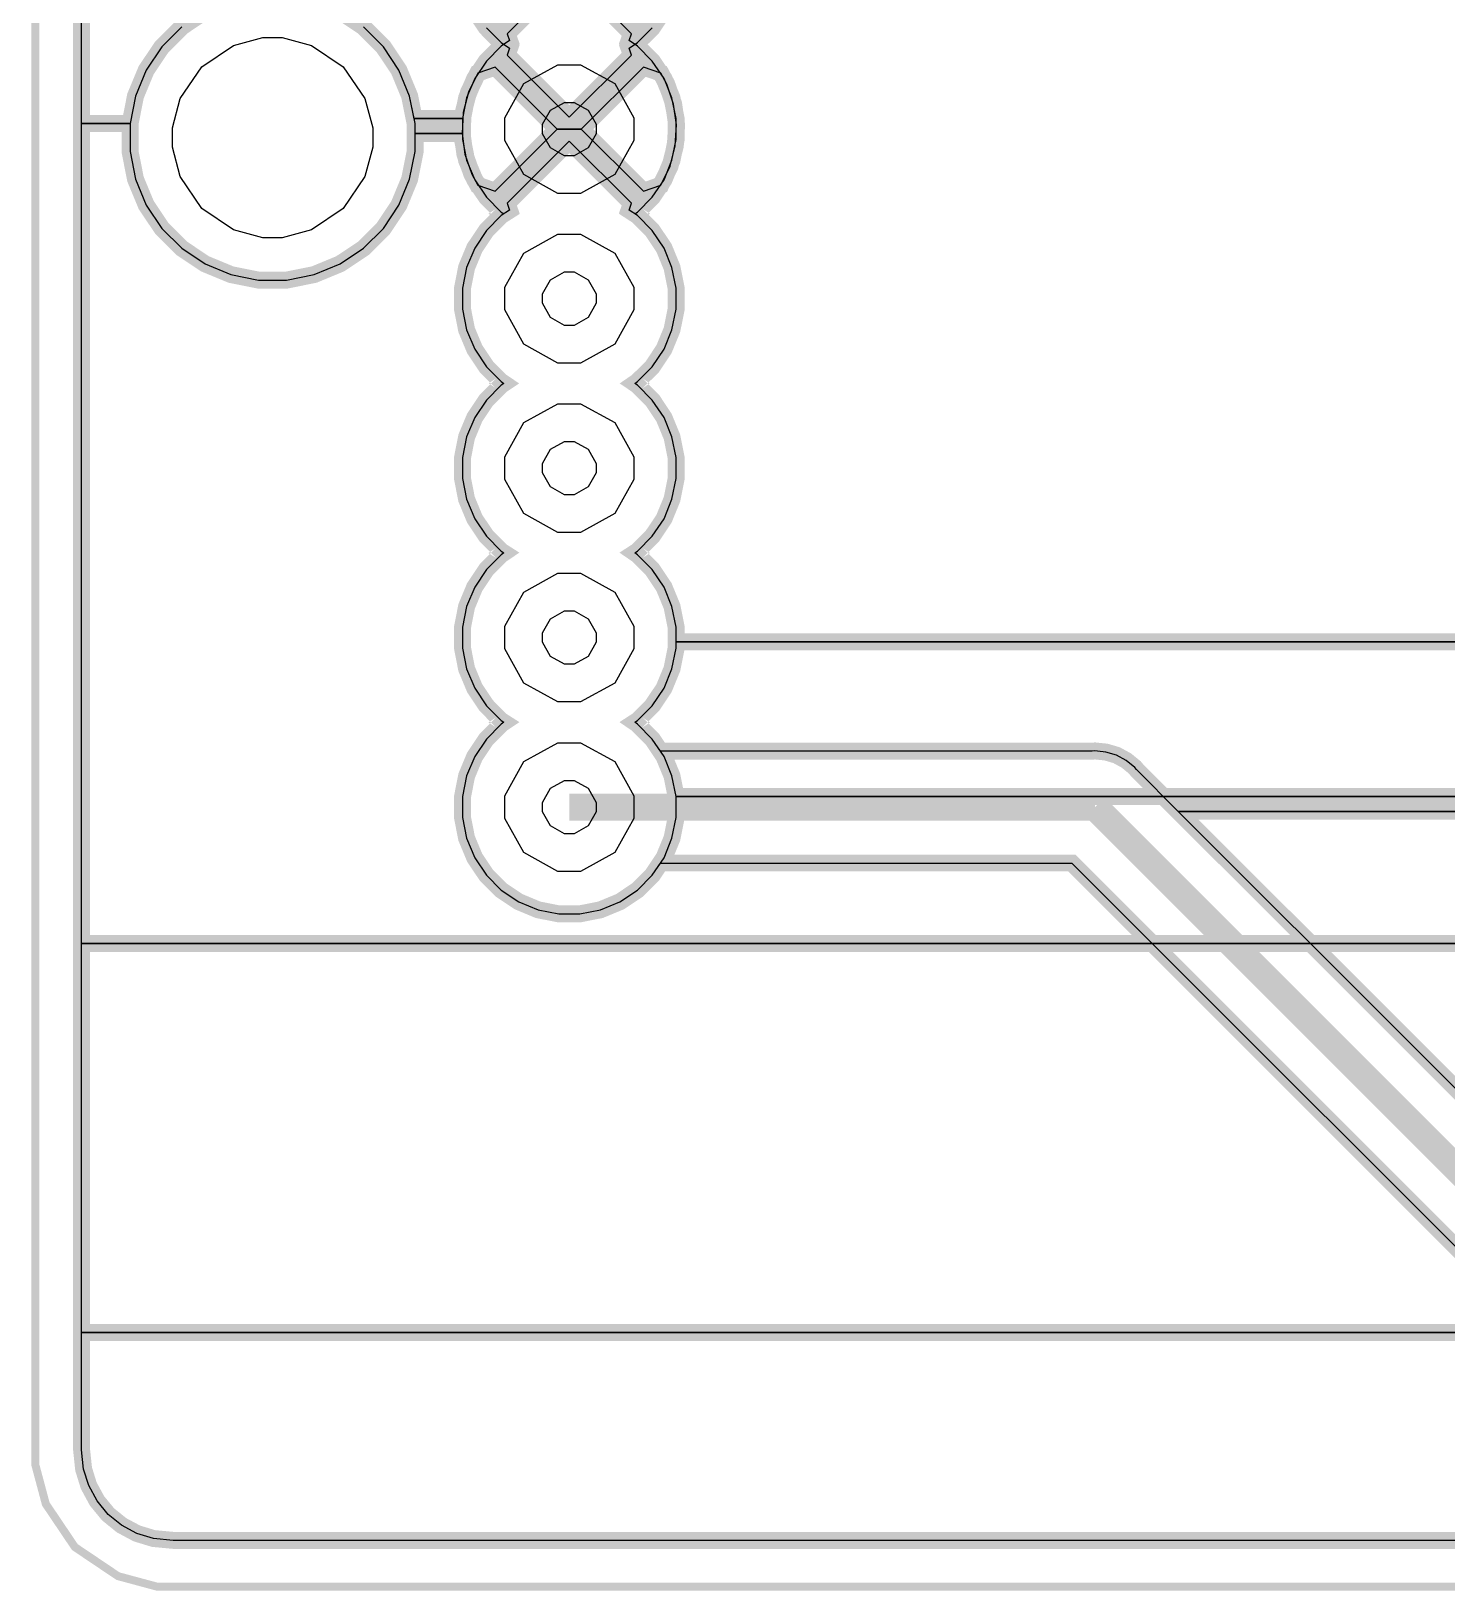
# Model space of a CAD drawing. Extents: x 0.4 to 7.9, y 0.4 to 11.3.
# Drawn here: x 3.268 to 4.103, y 5.607 to 6.527 of the extents above; entities that cross this region are included whole.
import ezdxf

# ---------------------------------------------------------------- set-up
doc = ezdxf.new("R2010")
doc.units = 0
doc.layers.get('0').update_dxf_attribs({"linetype": 'CONTINUOUS'})

msp = doc.modelspace()

# ---------------------------------------------------------------- linework, layer by layer
at = {"color": 0}
for points, const_width in [([(3.27001, 5.68946), (3.27001, 7.47944)], 0.004724), ([(3.37017, 6.53896), (3.35644, 6.52974), (3.34472, 6.51801), (3.3355, 6.50429), (3.32915, 6.48899), (3.32596, 6.47271), (3.29736, 6.47271), (3.29736, 7.47808)], 0.01), ([(3.37017, 6.53896), (3.35644, 6.52974), (3.34472, 6.51801), (3.3355, 6.50429), (3.32915, 6.48899), (3.32596, 6.47271), (3.29736, 6.47271), (3.29736, 6.56694)], 0.01), ([(3.53103, 6.5364), (3.54129, 6.53276), (3.5779, 6.56944)], 0.01), ([(3.59207, 6.56944), (3.62875, 6.53276), (3.639, 6.5364)], 0.01), ([(4.42176, 6.16694), (3.648, 6.16694), (3.648, 6.17562), (3.64556, 6.18782), (3.64085, 6.19928), (3.63396, 6.20958), (3.62517, 6.21837), (3.62358, 6.21946), (3.62517, 6.22049), (3.63396, 6.22928), (3.64085, 6.23958), (3.64556, 6.25108), (3.648, 6.26324), (3.648, 6.27567), (3.64556, 6.28782), (3.64085, 6.29926), (3.63396, 6.30963), (3.62517, 6.31836), (3.62358, 6.31944), (3.62517, 6.32053), (3.63396, 6.32926), (3.64085, 6.33963), (3.64556, 6.35107), (3.648, 6.36322), (3.648, 6.37565), (3.64556, 6.38781), (3.64085, 6.39931), (3.63396, 6.40961), (3.62517, 6.4184), (3.62358, 6.41943), (3.62517, 6.42051), (3.63396, 6.42931), (3.64085, 6.43961), (3.64556, 6.45107), (3.648, 6.46326), (3.648, 6.47564), (3.64556, 6.48785), (3.64085, 6.49929), (3.63396, 6.5096), (3.62517, 6.51839), (3.62022, 6.52171), (3.62164, 6.52572), (3.58501, 6.56239), (3.54833, 6.52572), (3.54975, 6.52171), (3.54482, 6.51839), (3.53608, 6.5096), (3.52919, 6.49929), (3.52442, 6.48785), (3.52203, 6.47564), (3.49349, 6.47564), (3.49083, 6.48899), (3.48449, 6.50429), (3.47532, 6.51801), (3.4636, 6.52974), (3.44982, 6.53896)], 0.01), ([(4.87896, 5.63683), (3.35135, 5.63683), (3.33979, 5.63792), (3.32997, 5.6409), (3.32096, 5.64572), (3.31299, 5.65218), (3.30647, 5.6601), (3.3016, 5.66911), (3.29856, 5.67888), (3.29736, 5.69032), (3.29736, 6.47271), (3.32596, 6.47271), (3.32596, 6.45617), (3.32915, 6.43994), (3.3355, 6.42464), (3.34472, 6.41086), (3.35644, 6.39914), (3.37017, 6.38997), (3.38547, 6.38363), (3.40175, 6.38037), (3.41829, 6.38037), (3.43451, 6.38363), (3.44982, 6.38997), (3.4636, 6.39914), (3.47532, 6.41086), (3.48449, 6.42464), (3.49083, 6.43994), (3.49408, 6.45617), (3.49408, 6.4669), (3.52175, 6.4669), (3.52344, 6.45464), (3.5275, 6.44293), (3.53103, 6.43642), (3.54129, 6.43278), (3.5779, 6.46946), (3.59207, 6.46946), (3.62875, 6.43278), (3.639, 6.43642), (3.64442, 6.4476), (3.64751, 6.45958), (3.64828, 6.47194), (3.64654, 6.48426), (3.64247, 6.49599), (3.639, 6.5025), (3.62875, 6.50608), (3.59207, 6.46946), (3.5779, 6.46946), (3.54129, 6.50608), (3.53103, 6.5025), (3.52561, 6.49132), (3.52246, 6.47933), (3.52175, 6.4669), (3.49408, 6.4669), (3.49408, 6.47271), (3.49083, 6.48899), (3.48449, 6.50429), (3.47532, 6.51801), (3.4636, 6.52974), (3.44982, 6.53896)], 0.01), ([(3.52919, 6.53961), (3.53608, 6.52929), (3.54482, 6.52051), (3.54975, 6.51719), (3.54833, 6.51318), (3.58501, 6.47651), (3.62164, 6.51318), (3.62022, 6.51719), (3.62517, 6.52051), (3.63396, 6.52929), (3.64085, 6.53961)], 0.01), ([(4.59462, 5.98899), (3.29736, 5.98899), (3.29736, 6.47271), (3.32596, 6.47271), (3.32596, 6.45617), (3.32915, 6.43994), (3.3355, 6.42464), (3.34472, 6.41086), (3.35644, 6.39914), (3.37017, 6.38997), (3.38547, 6.38363), (3.40175, 6.38037), (3.41829, 6.38037), (3.43451, 6.38363), (3.44982, 6.38997), (3.4636, 6.39914), (3.47532, 6.41086), (3.48449, 6.42464), (3.49083, 6.43994), (3.49408, 6.45617), (3.49408, 6.47271), (3.49349, 6.47564), (3.52203, 6.47564), (3.52203, 6.46326), (3.52442, 6.45107), (3.52919, 6.43961), (3.53608, 6.42931), (3.54482, 6.42051), (3.54644, 6.41943), (3.54482, 6.4184), (3.53608, 6.40961), (3.52919, 6.39931), (3.52442, 6.38781), (3.52203, 6.37565), (3.52203, 6.36322), (3.52442, 6.35107), (3.52919, 6.33963), (3.53608, 6.32926), (3.54482, 6.32053), (3.54644, 6.31944), (3.54482, 6.31836), (3.53608, 6.30963), (3.52919, 6.29926), (3.52442, 6.28782), (3.52203, 6.27567), (3.52203, 6.26324), (3.52442, 6.25108), (3.52919, 6.23958), (3.53608, 6.22928), (3.54482, 6.22049), (3.54644, 6.21946), (3.54482, 6.21837), (3.53608, 6.20958), (3.52919, 6.19928), (3.52442, 6.18782), (3.52203, 6.17562), (3.52203, 6.16325), (3.52442, 6.15104), (3.52919, 6.1396), (3.53608, 6.12929), (3.54482, 6.1205), (3.54644, 6.11947), (3.54482, 6.11838), (3.53608, 6.1096), (3.52919, 6.09928), (3.52442, 6.08783), (3.52203, 6.07563), (3.52203, 6.06326), (3.52442, 6.05106), (3.52919, 6.03961), (3.53608, 6.02929), (3.54482, 6.02051), (3.55518, 6.01361), (3.56662, 6.00885), (3.57878, 6.00646), (3.59119, 6.00646), (3.60335, 6.00885), (3.61486, 6.01361), (3.62517, 6.02051), (3.63396, 6.02929), (3.64085, 6.03961), (3.64556, 6.05106), (3.648, 6.06326), (3.648, 6.07563), (4.42199, 6.07563)], 0.01), ([(4.42176, 6.06694), (3.94417, 6.06694), (3.91949, 6.09164), (3.91846, 6.09289), (3.91342, 6.097), (3.90771, 6.1001), (3.90147, 6.10194), (3.8966, 6.10243), (3.89501, 6.1026), (3.89339, 6.10243), (3.63872, 6.10243), (3.63396, 6.1096), (3.62517, 6.11838), (3.62358, 6.11947), (3.62517, 6.1205), (3.63396, 6.12929), (3.64085, 6.1396), (3.64556, 6.15104), (3.648, 6.16325), (3.648, 6.17562), (3.64556, 6.18782), (3.64085, 6.19928), (3.63396, 6.20958), (3.62517, 6.21837), (3.62358, 6.21946), (3.62517, 6.22049), (3.63396, 6.22928), (3.64085, 6.23958), (3.64556, 6.25108), (3.648, 6.26324), (3.648, 6.27567), (3.64556, 6.28782), (3.64085, 6.29926), (3.63396, 6.30963), (3.62517, 6.31836), (3.62358, 6.31944), (3.62517, 6.32053), (3.63396, 6.32926), (3.64085, 6.33963), (3.64556, 6.35107), (3.648, 6.36322), (3.648, 6.37565), (3.64556, 6.38781), (3.64085, 6.39931), (3.63396, 6.40961), (3.62517, 6.4184), (3.62022, 6.42165), (3.62164, 6.42572), (3.58501, 6.46235), (3.54833, 6.42572), (3.54975, 6.42165), (3.54482, 6.4184), (3.53608, 6.40961), (3.52919, 6.39931), (3.52442, 6.38781), (3.52203, 6.37565), (3.52203, 6.36322), (3.52442, 6.35107), (3.52919, 6.33963), (3.53608, 6.32926), (3.54482, 6.32053), (3.54644, 6.31944), (3.54482, 6.31836), (3.53608, 6.30963), (3.52919, 6.29926), (3.52442, 6.28782), (3.52203, 6.27567), (3.52203, 6.26324), (3.52442, 6.25108), (3.52919, 6.23958), (3.53608, 6.22928), (3.54482, 6.22049), (3.54644, 6.21946), (3.54482, 6.21837), (3.53608, 6.20958), (3.52919, 6.19928), (3.52442, 6.18782), (3.52203, 6.17562), (3.52203, 6.16325), (3.52442, 6.15104), (3.52919, 6.1396), (3.53608, 6.12929), (3.54482, 6.1205), (3.54644, 6.11947), (3.54482, 6.11838), (3.53608, 6.1096), (3.52919, 6.09928), (3.52442, 6.08783), (3.52203, 6.07563), (3.52203, 6.06326), (3.52442, 6.05106), (3.52919, 6.03961), (3.53608, 6.02929), (3.54482, 6.02051), (3.55518, 6.01361), (3.56662, 6.00885), (3.57878, 6.00646), (3.59119, 6.00646), (3.60335, 6.00885), (3.61486, 6.01361), (3.62517, 6.02051), (3.63396, 6.02929), (3.63872, 6.03646), (3.88135, 6.03646), (4.1805, 5.73725)], 0.01), ([(4.42199, 6.07563), (3.648, 6.07563), (3.64556, 6.08783), (3.64085, 6.09928), (3.63396, 6.1096), (3.62517, 6.11838), (3.62358, 6.11947), (3.62517, 6.1205), (3.63396, 6.12929), (3.64085, 6.1396), (3.64556, 6.15104), (3.648, 6.16325), (3.648, 6.16694), (4.42176, 6.16694)], 0.01), ([(3.89501, 6.06944), (3.58501, 6.06944)], 0.016), ([(4.20503, 5.75944), (3.89501, 6.06944)], 0.016), ([(4.21869, 5.79243), (3.94417, 6.06694), (4.42176, 6.06694)], 0.01), ([(4.59446, 5.75944), (3.29736, 5.75944), (3.29736, 5.98899), (4.59462, 5.98899)], 0.01), ([(4.87896, 5.63683), (3.35135, 5.63683), (3.33979, 5.63792), (3.32997, 5.6409), (3.32096, 5.64572), (3.31299, 5.65218), (3.30647, 5.6601), (3.3016, 5.66911), (3.29856, 5.67888), (3.29736, 5.69032), (3.29736, 5.75944), (4.59446, 5.75944)], 0.01), ([(3.27001, 5.68946), (3.27001, 5.68169), (3.27626, 5.65831), (3.2934, 5.63286), (3.31885, 5.61572), (3.34218, 5.60943), (3.34999, 5.60943)], 0.004724), ([(4.87999, 5.60943), (3.34999, 5.60943)], 0.004724)]:
    msp.add_lwpolyline(points, dxfattribs=dict(at, const_width=const_width))
for points in [[(3.35644, 6.52974), (3.34472, 6.51801), (3.3355, 6.50429), (3.32915, 6.48899), (3.32596, 6.47271), (3.29736, 6.47271), (3.29736, 7.47808)], [(3.35644, 6.52974), (3.34472, 6.51801), (3.3355, 6.50429), (3.32915, 6.48899), (3.32596, 6.47271), (3.29736, 6.47271), (3.29736, 6.56694)], [(4.42176, 6.16694), (3.648, 6.16694), (3.648, 6.17562), (3.64556, 6.18782), (3.64085, 6.19928), (3.63396, 6.20958), (3.62517, 6.21837), (3.62358, 6.21946), (3.62517, 6.22049), (3.63396, 6.22928), (3.64085, 6.23958), (3.64556, 6.25108), (3.648, 6.26324), (3.648, 6.27567), (3.64556, 6.28782), (3.64085, 6.29926), (3.63396, 6.30963), (3.62517, 6.31836), (3.62358, 6.31944), (3.62517, 6.32053), (3.63396, 6.32926), (3.64085, 6.33963), (3.64556, 6.35107), (3.648, 6.36322), (3.648, 6.37565), (3.64556, 6.38781), (3.64085, 6.39931), (3.63396, 6.40961), (3.62517, 6.4184), (3.62358, 6.41943), (3.62517, 6.42051), (3.63396, 6.42931), (3.64085, 6.43961), (3.64556, 6.45107), (3.648, 6.46326), (3.648, 6.47564), (3.64556, 6.48785), (3.64085, 6.49929), (3.63396, 6.5096), (3.62517, 6.51839), (3.62022, 6.52171), (3.62164, 6.52572), (3.58501, 6.56239), (3.54833, 6.52572), (3.54975, 6.52171), (3.54482, 6.51839), (3.53608, 6.5096), (3.52919, 6.49929), (3.52442, 6.48785), (3.52203, 6.47564), (3.49349, 6.47564), (3.49083, 6.48899), (3.48449, 6.50429), (3.47532, 6.51801), (3.4636, 6.52974)], [(4.87896, 5.63683), (3.35135, 5.63683), (3.33979, 5.63792), (3.32997, 5.6409), (3.32096, 5.64572), (3.31299, 5.65218), (3.30647, 5.6601), (3.3016, 5.66911), (3.29856, 5.67888), (3.29736, 5.69032), (3.29736, 6.47271), (3.32596, 6.47271), (3.32596, 6.45617), (3.32915, 6.43994), (3.3355, 6.42464), (3.34472, 6.41086), (3.35644, 6.39914), (3.37017, 6.38997), (3.38547, 6.38363), (3.40175, 6.38037), (3.41829, 6.38037), (3.43451, 6.38363), (3.44982, 6.38997), (3.4636, 6.39914), (3.47532, 6.41086), (3.48449, 6.42464), (3.49083, 6.43994), (3.49408, 6.45617), (3.49408, 6.4669), (3.52175, 6.4669), (3.52344, 6.45464), (3.5275, 6.44293), (3.53103, 6.43642), (3.54129, 6.43278), (3.5779, 6.46946), (3.59207, 6.46946), (3.62875, 6.43278), (3.639, 6.43642), (3.64442, 6.4476), (3.64751, 6.45958), (3.64828, 6.47194), (3.64654, 6.48426), (3.64247, 6.49599), (3.639, 6.5025), (3.62875, 6.50608), (3.59207, 6.46946), (3.5779, 6.46946), (3.54129, 6.50608), (3.53103, 6.5025), (3.52561, 6.49132), (3.52246, 6.47933), (3.52175, 6.4669), (3.49408, 6.4669), (3.49408, 6.47271), (3.49083, 6.48899), (3.48449, 6.50429), (3.47532, 6.51801), (3.4636, 6.52974)], [(3.53608, 6.52929), (3.54482, 6.52051), (3.54975, 6.51719), (3.54833, 6.51318), (3.58501, 6.47651), (3.62164, 6.51318), (3.62022, 6.51719), (3.62517, 6.52051), (3.63396, 6.52929)], [(4.59462, 5.98899), (3.29736, 5.98899), (3.29736, 6.47271), (3.32596, 6.47271), (3.32596, 6.45617), (3.32915, 6.43994), (3.3355, 6.42464), (3.34472, 6.41086), (3.35644, 6.39914), (3.37017, 6.38997), (3.38547, 6.38363), (3.40175, 6.38037), (3.41829, 6.38037), (3.43451, 6.38363), (3.44982, 6.38997), (3.4636, 6.39914), (3.47532, 6.41086), (3.48449, 6.42464), (3.49083, 6.43994), (3.49408, 6.45617), (3.49408, 6.47271), (3.49349, 6.47564), (3.52203, 6.47564), (3.52203, 6.46326), (3.52442, 6.45107), (3.52919, 6.43961), (3.53608, 6.42931), (3.54482, 6.42051), (3.54644, 6.41943), (3.54482, 6.4184), (3.53608, 6.40961), (3.52919, 6.39931), (3.52442, 6.38781), (3.52203, 6.37565), (3.52203, 6.36322), (3.52442, 6.35107), (3.52919, 6.33963), (3.53608, 6.32926), (3.54482, 6.32053), (3.54644, 6.31944), (3.54482, 6.31836), (3.53608, 6.30963), (3.52919, 6.29926), (3.52442, 6.28782), (3.52203, 6.27567), (3.52203, 6.26324), (3.52442, 6.25108), (3.52919, 6.23958), (3.53608, 6.22928), (3.54482, 6.22049), (3.54644, 6.21946), (3.54482, 6.21837), (3.53608, 6.20958), (3.52919, 6.19928), (3.52442, 6.18782), (3.52203, 6.17562), (3.52203, 6.16325), (3.52442, 6.15104), (3.52919, 6.1396), (3.53608, 6.12929), (3.54482, 6.1205), (3.54644, 6.11947), (3.54482, 6.11838), (3.53608, 6.1096), (3.52919, 6.09928), (3.52442, 6.08783), (3.52203, 6.07563), (3.52203, 6.06326), (3.52442, 6.05106), (3.52919, 6.03961), (3.53608, 6.02929), (3.54482, 6.02051), (3.55518, 6.01361), (3.56662, 6.00885), (3.57878, 6.00646), (3.59119, 6.00646), (3.60335, 6.00885), (3.61486, 6.01361), (3.62517, 6.02051), (3.63396, 6.02929), (3.64085, 6.03961), (3.64556, 6.05106), (3.648, 6.06326), (3.648, 6.07563), (4.42199, 6.07563)], [(4.42176, 6.06694), (3.94417, 6.06694), (3.91949, 6.09164), (3.91846, 6.09289), (3.91342, 6.097), (3.90771, 6.1001), (3.90147, 6.10194), (3.8966, 6.10243), (3.89501, 6.1026), (3.89339, 6.10243), (3.63872, 6.10243), (3.63396, 6.1096), (3.62517, 6.11838), (3.62358, 6.11947), (3.62517, 6.1205), (3.63396, 6.12929), (3.64085, 6.1396), (3.64556, 6.15104), (3.648, 6.16325), (3.648, 6.17562), (3.64556, 6.18782), (3.64085, 6.19928), (3.63396, 6.20958), (3.62517, 6.21837), (3.62358, 6.21946), (3.62517, 6.22049), (3.63396, 6.22928), (3.64085, 6.23958), (3.64556, 6.25108), (3.648, 6.26324), (3.648, 6.27567), (3.64556, 6.28782), (3.64085, 6.29926), (3.63396, 6.30963), (3.62517, 6.31836), (3.62358, 6.31944), (3.62517, 6.32053), (3.63396, 6.32926), (3.64085, 6.33963), (3.64556, 6.35107), (3.648, 6.36322), (3.648, 6.37565), (3.64556, 6.38781), (3.64085, 6.39931), (3.63396, 6.40961), (3.62517, 6.4184), (3.62022, 6.42165), (3.62164, 6.42572), (3.58501, 6.46235), (3.54833, 6.42572), (3.54975, 6.42165), (3.54482, 6.4184), (3.53608, 6.40961), (3.52919, 6.39931), (3.52442, 6.38781), (3.52203, 6.37565), (3.52203, 6.36322), (3.52442, 6.35107), (3.52919, 6.33963), (3.53608, 6.32926), (3.54482, 6.32053), (3.54644, 6.31944), (3.54482, 6.31836), (3.53608, 6.30963), (3.52919, 6.29926), (3.52442, 6.28782), (3.52203, 6.27567), (3.52203, 6.26324), (3.52442, 6.25108), (3.52919, 6.23958), (3.53608, 6.22928), (3.54482, 6.22049), (3.54644, 6.21946), (3.54482, 6.21837), (3.53608, 6.20958), (3.52919, 6.19928), (3.52442, 6.18782), (3.52203, 6.17562), (3.52203, 6.16325), (3.52442, 6.15104), (3.52919, 6.1396), (3.53608, 6.12929), (3.54482, 6.1205), (3.54644, 6.11947), (3.54482, 6.11838), (3.53608, 6.1096), (3.52919, 6.09928), (3.52442, 6.08783), (3.52203, 6.07563), (3.52203, 6.06326), (3.52442, 6.05106), (3.52919, 6.03961), (3.53608, 6.02929), (3.54482, 6.02051), (3.55518, 6.01361), (3.56662, 6.00885), (3.57878, 6.00646), (3.59119, 6.00646), (3.60335, 6.00885), (3.61486, 6.01361), (3.62517, 6.02051), (3.63396, 6.02929), (3.63872, 6.03646), (3.88135, 6.03646), (4.1805, 5.73725)], [(4.42199, 6.07563), (3.648, 6.07563), (3.64556, 6.08783), (3.64085, 6.09928), (3.63396, 6.1096), (3.62517, 6.11838), (3.62358, 6.11947), (3.62517, 6.1205), (3.63396, 6.12929), (3.64085, 6.1396), (3.64556, 6.15104), (3.648, 6.16325), (3.648, 6.16694), (4.42176, 6.16694)], [(4.21869, 5.79243), (3.94417, 6.06694), (4.42176, 6.06694)], [(4.59446, 5.75944), (3.29736, 5.75944), (3.29736, 5.98899), (4.59462, 5.98899)], [(4.87896, 5.63683), (3.35135, 5.63683), (3.33979, 5.63792), (3.32997, 5.6409), (3.32096, 5.64572), (3.31299, 5.65218), (3.30647, 5.6601), (3.3016, 5.66911), (3.29856, 5.67888), (3.29736, 5.69032), (3.29736, 5.75944), (4.59446, 5.75944)]]:
    msp.add_lwpolyline(points, dxfattribs=at)
at = {"color": 7}
for points in [[(3.46907, 6.46446), (3.46907, 6.45871), (3.46442, 6.44146), (3.45171, 6.42269), (3.43294, 6.41004), (3.41569, 6.40539), (3.41, 6.40539), (3.40424, 6.40539), (3.38699, 6.41004), (3.36822, 6.42269), (3.35558, 6.44146), (3.35097, 6.45871), (3.35097, 6.46446), (3.35097, 6.47021), (3.35558, 6.48747), (3.36822, 6.50624), (3.38699, 6.51888), (3.40424, 6.52349), (3.41, 6.52349), (3.41569, 6.52349), (3.43294, 6.51888), (3.45171, 6.50624), (3.46442, 6.48747), (3.46907, 6.47021), (3.46907, 6.46446)], [(3.46907, 6.46446), (3.46907, 6.45871), (3.46442, 6.44146), (3.45171, 6.42269), (3.43294, 6.41004), (3.41569, 6.40539), (3.41, 6.40539), (3.40424, 6.40539), (3.38699, 6.41004), (3.36822, 6.42269), (3.35558, 6.44146), (3.35097, 6.45871), (3.35097, 6.46446), (3.35097, 6.47021), (3.35558, 6.48747), (3.36822, 6.50624), (3.38699, 6.51888), (3.40424, 6.52349), (3.41, 6.52349), (3.41569, 6.52349), (3.43294, 6.51888), (3.45171, 6.50624), (3.46442, 6.48747), (3.46907, 6.47021), (3.46907, 6.46446)], [(3.60075, 6.46946), (3.60075, 6.46669), (3.59614, 6.45833), (3.58778, 6.45372), (3.58501, 6.45372), (3.58219, 6.45372), (3.57383, 6.45833), (3.56922, 6.46669), (3.56922, 6.46946), (3.56922, 6.47228), (3.57383, 6.48058), (3.58219, 6.48519), (3.58501, 6.48519), (3.58778, 6.48519), (3.59614, 6.48058), (3.60075, 6.47228), (3.60075, 6.46946)], [(3.60075, 6.46946), (3.60075, 6.46669), (3.59614, 6.45833), (3.58778, 6.45372), (3.58501, 6.45372), (3.58219, 6.45372), (3.57383, 6.45833), (3.56922, 6.46669), (3.56922, 6.46946), (3.56922, 6.47228), (3.57383, 6.48058), (3.58219, 6.48519), (3.58501, 6.48519), (3.58778, 6.48519), (3.59614, 6.48058), (3.60075, 6.47228), (3.60075, 6.46946)], [(3.60075, 6.36947), (3.60075, 6.36669), (3.59614, 6.35835), (3.58778, 6.35368), (3.58501, 6.35368), (3.58219, 6.35368), (3.57383, 6.35835), (3.56922, 6.36669), (3.56922, 6.36947), (3.56922, 6.37229), (3.57383, 6.38058), (3.58219, 6.38519), (3.58501, 6.38519), (3.58778, 6.38519), (3.59614, 6.38058), (3.60075, 6.37229), (3.60075, 6.36947)], [(3.60075, 6.36947), (3.60075, 6.36669), (3.59614, 6.35835), (3.58778, 6.35368), (3.58501, 6.35368), (3.58219, 6.35368), (3.57383, 6.35835), (3.56922, 6.36669), (3.56922, 6.36947), (3.56922, 6.37229), (3.57383, 6.38058), (3.58219, 6.38519), (3.58501, 6.38519), (3.58778, 6.38519), (3.59614, 6.38058), (3.60075, 6.37229), (3.60075, 6.36947)], [(3.60075, 6.26942), (3.60075, 6.26665), (3.59614, 6.25831), (3.58778, 6.25369), (3.58501, 6.25369), (3.58219, 6.25369), (3.57383, 6.25831), (3.56922, 6.26665), (3.56922, 6.26942), (3.56922, 6.27225), (3.57383, 6.2806), (3.58219, 6.28521), (3.58501, 6.28521), (3.58778, 6.28521), (3.59614, 6.2806), (3.60075, 6.27225), (3.60075, 6.26942)], [(3.60075, 6.26942), (3.60075, 6.26665), (3.59614, 6.25831), (3.58778, 6.25369), (3.58501, 6.25369), (3.58219, 6.25369), (3.57383, 6.25831), (3.56922, 6.26665), (3.56922, 6.26942), (3.56922, 6.27225), (3.57383, 6.2806), (3.58219, 6.28521), (3.58501, 6.28521), (3.58778, 6.28521), (3.59614, 6.2806), (3.60075, 6.27225), (3.60075, 6.26942)], [(3.60075, 6.16943), (3.60075, 6.16667), (3.59614, 6.15831), (3.58778, 6.15369), (3.58501, 6.15369), (3.58219, 6.15369), (3.57383, 6.15831), (3.56922, 6.16667), (3.56922, 6.16943), (3.56922, 6.17225), (3.57383, 6.18061), (3.58219, 6.18517), (3.58501, 6.18517), (3.58778, 6.18517), (3.59614, 6.18061), (3.60075, 6.17225), (3.60075, 6.16943)], [(3.60075, 6.16943), (3.60075, 6.16667), (3.59614, 6.15831), (3.58778, 6.15369), (3.58501, 6.15369), (3.58219, 6.15369), (3.57383, 6.15831), (3.56922, 6.16667), (3.56922, 6.16943), (3.56922, 6.17225), (3.57383, 6.18061), (3.58219, 6.18517), (3.58501, 6.18517), (3.58778, 6.18517), (3.59614, 6.18061), (3.60075, 6.17225), (3.60075, 6.16943)], [(3.60075, 6.06944), (3.60075, 6.06668), (3.59614, 6.05832), (3.58778, 6.05371), (3.58501, 6.05371), (3.58219, 6.05371), (3.57383, 6.05832), (3.56922, 6.06668), (3.56922, 6.06944), (3.56922, 6.07226), (3.57383, 6.08057), (3.58219, 6.08518), (3.58501, 6.08518), (3.58778, 6.08518), (3.59614, 6.08057), (3.60075, 6.07226), (3.60075, 6.06944)], [(3.60075, 6.06944), (3.60075, 6.06668), (3.59614, 6.05832), (3.58778, 6.05371), (3.58501, 6.05371), (3.58219, 6.05371), (3.57383, 6.05832), (3.56922, 6.06668), (3.56922, 6.06944), (3.56922, 6.07226), (3.57383, 6.08057), (3.58219, 6.08518), (3.58501, 6.08518), (3.58778, 6.08518), (3.59614, 6.08057), (3.60075, 6.07226), (3.60075, 6.06944)]]:
    msp.add_lwpolyline(points, close=True, dxfattribs=at)
at = {"color": 0}
for points in [[(3.62299, 6.46946), (3.62299, 6.46278), (3.61187, 6.4426), (3.59169, 6.43143), (3.58501, 6.43143), (3.57829, 6.43143), (3.55811, 6.4426), (3.54699, 6.46278), (3.54699, 6.46946), (3.54699, 6.47618), (3.55811, 6.49636), (3.57829, 6.50743), (3.58501, 6.50743), (3.59169, 6.50743), (3.61187, 6.49636), (3.62299, 6.47618), (3.62299, 6.46946)], [(3.62299, 6.46946), (3.62299, 6.46278), (3.61187, 6.4426), (3.59169, 6.43143), (3.58501, 6.43143), (3.57829, 6.43143), (3.55811, 6.4426), (3.54699, 6.46278), (3.54699, 6.46946), (3.54699, 6.47618), (3.55811, 6.49636), (3.57829, 6.50743), (3.58501, 6.50743), (3.59169, 6.50743), (3.61187, 6.49636), (3.62299, 6.47618), (3.62299, 6.46946)], [(3.62299, 6.36947), (3.62299, 6.36279), (3.61187, 6.34261), (3.59169, 6.33143), (3.58501, 6.33143), (3.57829, 6.33143), (3.55811, 6.34261), (3.54699, 6.36279), (3.54699, 6.36947), (3.54699, 6.37619), (3.55811, 6.39632), (3.57829, 6.40744), (3.58501, 6.40744), (3.59169, 6.40744), (3.61187, 6.39632), (3.62299, 6.37619), (3.62299, 6.36947)], [(3.62299, 6.36947), (3.62299, 6.36279), (3.61187, 6.34261), (3.59169, 6.33143), (3.58501, 6.33143), (3.57829, 6.33143), (3.55811, 6.34261), (3.54699, 6.36279), (3.54699, 6.36947), (3.54699, 6.37619), (3.55811, 6.39632), (3.57829, 6.40744), (3.58501, 6.40744), (3.59169, 6.40744), (3.61187, 6.39632), (3.62299, 6.37619), (3.62299, 6.36947)], [(3.62299, 6.26942), (3.62299, 6.26275), (3.61187, 6.24262), (3.59169, 6.23144), (3.58501, 6.23144), (3.57829, 6.23144), (3.55811, 6.24262), (3.54699, 6.26275), (3.54699, 6.26942), (3.54699, 6.27615), (3.55811, 6.29633), (3.57829, 6.30746), (3.58501, 6.30746), (3.59169, 6.30746), (3.61187, 6.29633), (3.62299, 6.27615), (3.62299, 6.26942)], [(3.62299, 6.26942), (3.62299, 6.26275), (3.61187, 6.24262), (3.59169, 6.23144), (3.58501, 6.23144), (3.57829, 6.23144), (3.55811, 6.24262), (3.54699, 6.26275), (3.54699, 6.26942), (3.54699, 6.27615), (3.55811, 6.29633), (3.57829, 6.30746), (3.58501, 6.30746), (3.59169, 6.30746), (3.61187, 6.29633), (3.62299, 6.27615), (3.62299, 6.26942)], [(3.62299, 6.16943), (3.62299, 6.16276), (3.61187, 6.14258), (3.59169, 6.13146), (3.58501, 6.13146), (3.57829, 6.13146), (3.55811, 6.14258), (3.54699, 6.16276), (3.54699, 6.16943), (3.54699, 6.17617), (3.55811, 6.19635), (3.57829, 6.20747), (3.58501, 6.20747), (3.59169, 6.20747), (3.61187, 6.19635), (3.62299, 6.17617), (3.62299, 6.16943)], [(3.62299, 6.16943), (3.62299, 6.16276), (3.61187, 6.14258), (3.59169, 6.13146), (3.58501, 6.13146), (3.57829, 6.13146), (3.55811, 6.14258), (3.54699, 6.16276), (3.54699, 6.16943), (3.54699, 6.17617), (3.55811, 6.19635), (3.57829, 6.20747), (3.58501, 6.20747), (3.59169, 6.20747), (3.61187, 6.19635), (3.62299, 6.17617), (3.62299, 6.16943)], [(3.62299, 6.06944), (3.62299, 6.06278), (3.61187, 6.04258), (3.59169, 6.03147), (3.58501, 6.03147), (3.57829, 6.03147), (3.55811, 6.04258), (3.54699, 6.06278), (3.54699, 6.06944), (3.54699, 6.07617), (3.55811, 6.09636), (3.57829, 6.10742), (3.58501, 6.10742), (3.59169, 6.10742), (3.61187, 6.09636), (3.62299, 6.07617), (3.62299, 6.06944)], [(3.62299, 6.06944), (3.62299, 6.06278), (3.61187, 6.04258), (3.59169, 6.03147), (3.58501, 6.03147), (3.57829, 6.03147), (3.55811, 6.04258), (3.54699, 6.06278), (3.54699, 6.06944), (3.54699, 6.07617), (3.55811, 6.09636), (3.57829, 6.10742), (3.58501, 6.10742), (3.59169, 6.10742), (3.61187, 6.09636), (3.62299, 6.07617), (3.62299, 6.06944)]]:
    msp.add_lwpolyline(points, close=True, dxfattribs=at)

doc.saveas('drawing.dxf')
